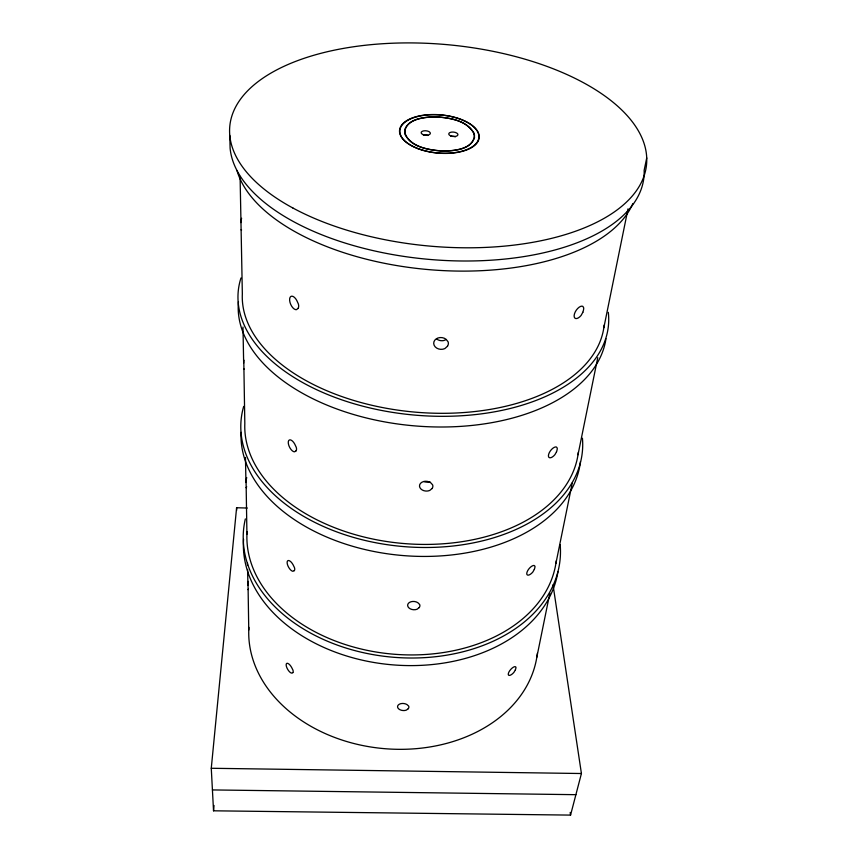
<?xml version="1.0" encoding="UTF-8"?>
<svg xmlns="http://www.w3.org/2000/svg" width="858" height="858" viewBox="0 0 858 858"><rect width="100%" height="100%" fill="white"/><g stroke="black" fill="none" stroke-linecap="round" stroke-linejoin="round"><path stroke-width="1.29" d="M604.171 325.096A181.617 104.633 5.2 0 1 415.347 412.151A181.617 104.633 5.2 0 1 242.342 293.844L240.09 176.437M553.013 584.791L581.424 773.519L570.559 815.1L213.535 810.81L214.028 805.48M213.535 810.81L211.272 768.275L236.604 507.743L247.297 508.043M578.356 452.187A167.439 108.644 5.2 0 1 403.185 543.479A167.439 108.644 5.2 0 1 244.82 423.455L243.801 361.722A6.103 0.815 -85 0 1 244.015 360.242M246.932 534.234L246.074 481.199A5.641 0.697 -84.4 0 1 246.718 477.531M248.766 630.019L248.026 583.944A5.277 0.601 -83.9 0 1 248.412 581.381M240.98 222.608L241.13 221.085A6.714 0.955 -86 0 1 241.613 218.243M536.818 657.228L549.86 593.103M555.92 563.341L572.275 482.936M578.002 454.74L597.758 357.647M603.85 327.681L628.013 208.859M646.728 157.926L644.154 170.302A207.797 101.877 5.2 0 1 443.575 260.414A207.797 101.877 5.2 0 1 230.105 148.187L229.794 135.435M445.538 339.854L443.811 340.529A7.272 5.888 4.2 0 1 436.754 339.039M247.994 589.607L248.155 589.532A5.277 0.601 -83.9 0 0 248.348 589.114M429.89 481.703L428.882 482.014A6.628 4.891 4.7 0 1 423.841 481.499M212.43 789.928L575.89 794.68M211.272 768.275L581.424 773.519M246.042 487.634L246.214 487.666A5.641 0.697 -84.4 0 0 246.654 486.625M243.779 369.122L243.972 369.305A6.103 0.815 -85 0 0 244.198 369.069M241.109 229.708L241.323 230.073A6.714 0.955 -86 0 0 241.581 229.998M570.184 812.451L570.559 815.1M236.604 507.743L236.669 510.317M242.975 327.048L243.661 363.127M245.463 457.432L245.946 482.507M247.479 562.88L247.533 565.497M247.608 569.433L247.908 585.167M632.796 203.636A201.716 100.279 5.2 0 1 429.837 269.712A201.716 100.279 5.2 0 1 236.99 170.538M605.962 338.674A184.717 107.529 5.2 0 1 409.652 425.418A184.717 107.529 5.2 0 1 238.46 301.705M608.301 312.344A185.886 107.121 5.2 0 1 412.816 414.929A185.886 107.121 5.2 0 1 240.98 277.971M556.284 560.746A155.319 110.446 5.2 0 1 391.184 653.978A155.319 110.446 5.2 0 1 247.072 531.617M580.448 461.55A170.367 111.422 5.2 0 1 402.112 555.48A170.367 111.422 5.2 0 1 241.055 432.325M582.432 438.224A171.364 111.218 5.2 0 1 400.922 546.342A171.364 111.218 5.2 0 1 243.683 406.413M423.455 135.017A4.612 2.22 4.9 0 1 428.024 135.5M450.922 136.304A4.601 2.22 5.5 0 1 455.48 136.797M537.365 653.313A144.841 110.8 5.2 0 1 383.494 748.573A144.841 110.8 5.2 0 1 248.895 627.391M557.968 571.535A158.108 113.127 5.2 0 1 388.417 664.457A158.108 113.127 5.2 0 1 243.575 539.328M560.188 544.712A158.966 113.063 5.2 0 1 393.608 657.271A158.966 113.063 5.2 0 1 245.356 518.908M404.611 129.869C405.791 146.568 428.121 149.785 441.473 151.019C453.013 151.105 473.348 150.107 474.517 135.178C469.315 120.892 451.008 118.157 437.719 116.913C426.04 116.645 403.507 118.168 404.922 134.32C412.848 148.38 431.477 150.622 446.117 151.072C456.37 150.3 470.913 148.895 474.56 137.387L473.884 132.936C465.519 119.627 447.694 117.299 433.247 116.849C422.973 117.567 408.998 118.876 404.611 129.869M582.839 312.291L581.059 315.508A7.121 3.507 -56.2 0 1 574.753 317.986A7.121 3.507 -56.2 0 1 576.286 310.178A7.121 3.507 -56.2 0 1 582.861 306.36L583.697 307.872A6.885 2.124 -66.4 0 1 582.839 312.291M556.52 451.78L554.911 454.665A6.446 2.96 -53 0 1 549.045 457.475A6.446 2.96 -53 0 1 550.332 450.943A6.446 2.96 -53 0 1 556.424 447.007L557.239 448.08A6.242 1.791 -64.5 0 1 556.52 451.78M534.341 569.358L532.861 571.986A5.92 2.52 -50.8 0 1 527.38 574.999A5.92 2.52 -50.8 0 1 528.474 569.433A5.92 2.52 -50.8 0 1 534.148 565.476L534.952 566.216A5.749 1.523 -63.1 0 1 534.341 569.358M515.39 669.819L514.017 672.222A5.502 2.156 -49.3 0 1 508.88 675.353A5.502 2.156 -49.3 0 1 509.824 670.57A5.502 2.156 -49.3 0 1 515.143 666.623L515.915 667.116A5.352 1.298 -62.2 0 1 515.39 669.819M447.49 346.235L444.894 348.562A7.336 5.909 4.3 0 1 435.167 346.836A7.336 5.909 4.3 0 1 436.121 338.921A7.336 5.909 4.3 0 1 446.021 339.253L448.048 341.741A7.121 5.502 -19.9 0 1 447.49 346.235M298.176 308.258L296.536 309.641A7.207 3.593 66.5 0 1 290.669 304.311A7.207 3.593 66.5 0 1 290.851 296.45A7.207 3.593 66.5 0 1 296.739 300.397L298.294 303.786A6.993 4.505 53.5 0 1 298.176 308.258M432.089 488.513L429.74 490.454A6.682 4.901 4.7 0 1 420.87 488.953A6.682 4.901 4.7 0 1 421.686 482.368A6.682 4.901 4.7 0 1 430.695 482.732L432.561 484.77A6.478 4.569 -16.7 0 1 432.089 488.513M419.208 607.593L417.063 609.244A6.135 4.14 4.9 0 1 408.912 607.904A6.135 4.14 4.9 0 1 409.598 602.359A6.135 4.14 4.9 0 1 417.878 602.724L419.605 604.44A5.952 3.85 -15.2 0 1 419.208 607.593M408.258 708.719L406.295 710.145A5.674 3.539 5.1 0 1 398.745 708.944A5.674 3.539 5.1 0 1 399.345 704.204A5.674 3.539 5.1 0 1 406.992 704.579L408.601 706.027A5.502 3.293 -14.3 0 1 408.258 708.719M296.074 450.847L294.573 451.812A6.532 3.014 63.3 0 1 289.232 446.503A6.532 3.014 63.3 0 1 289.382 439.961A6.532 3.014 63.3 0 1 294.755 444.112L296.182 447.125A6.338 3.786 49.2 0 1 296.074 450.836M294.315 570.634L292.932 571.299A6.006 2.553 61.1 0 1 288.02 566.065A6.006 2.553 61.1 0 1 288.159 560.542A6.006 2.553 61.1 0 1 293.093 564.789L294.401 567.481A5.824 3.218 46.6 0 1 294.315 570.634M292.803 672.683L291.538 673.122A5.588 2.188 59.7 0 1 286.99 668.017A5.588 2.188 59.7 0 1 287.108 663.277A5.588 2.188 59.7 0 1 291.677 667.545L292.889 669.991A5.395 2.756 44.9 0 1 292.803 672.683M292.932 208.033A209.255 101.094 5.2 0 0 640.454 184.191A209.255 101.094 5.2 0 0 381.134 43.833A209.255 101.094 5.2 0 0 292.932 208.033M412.559 146.235A39.811 19.101 5.2 0 0 478.003 140.669A39.811 19.101 5.2 0 0 427.08 114.8A39.811 19.101 5.2 0 0 412.559 146.235M417.825 148.595A39.822 19.112 5.2 0 0 479.15 137.881A39.822 19.112 5.2 0 0 421.589 115.701A39.822 19.112 5.2 0 0 417.825 148.595M450.793 135.939A4.612 2.209 5.5 0 0 457.936 134.77A4.612 2.209 5.5 0 0 451.308 132.143A4.612 2.209 5.5 0 0 450.793 135.939M423.133 134.642A4.622 2.22 4.9 0 0 430.351 133.473A4.622 2.22 4.9 0 0 423.777 130.845A4.622 2.22 4.9 0 0 423.133 134.642"/></g></svg>
